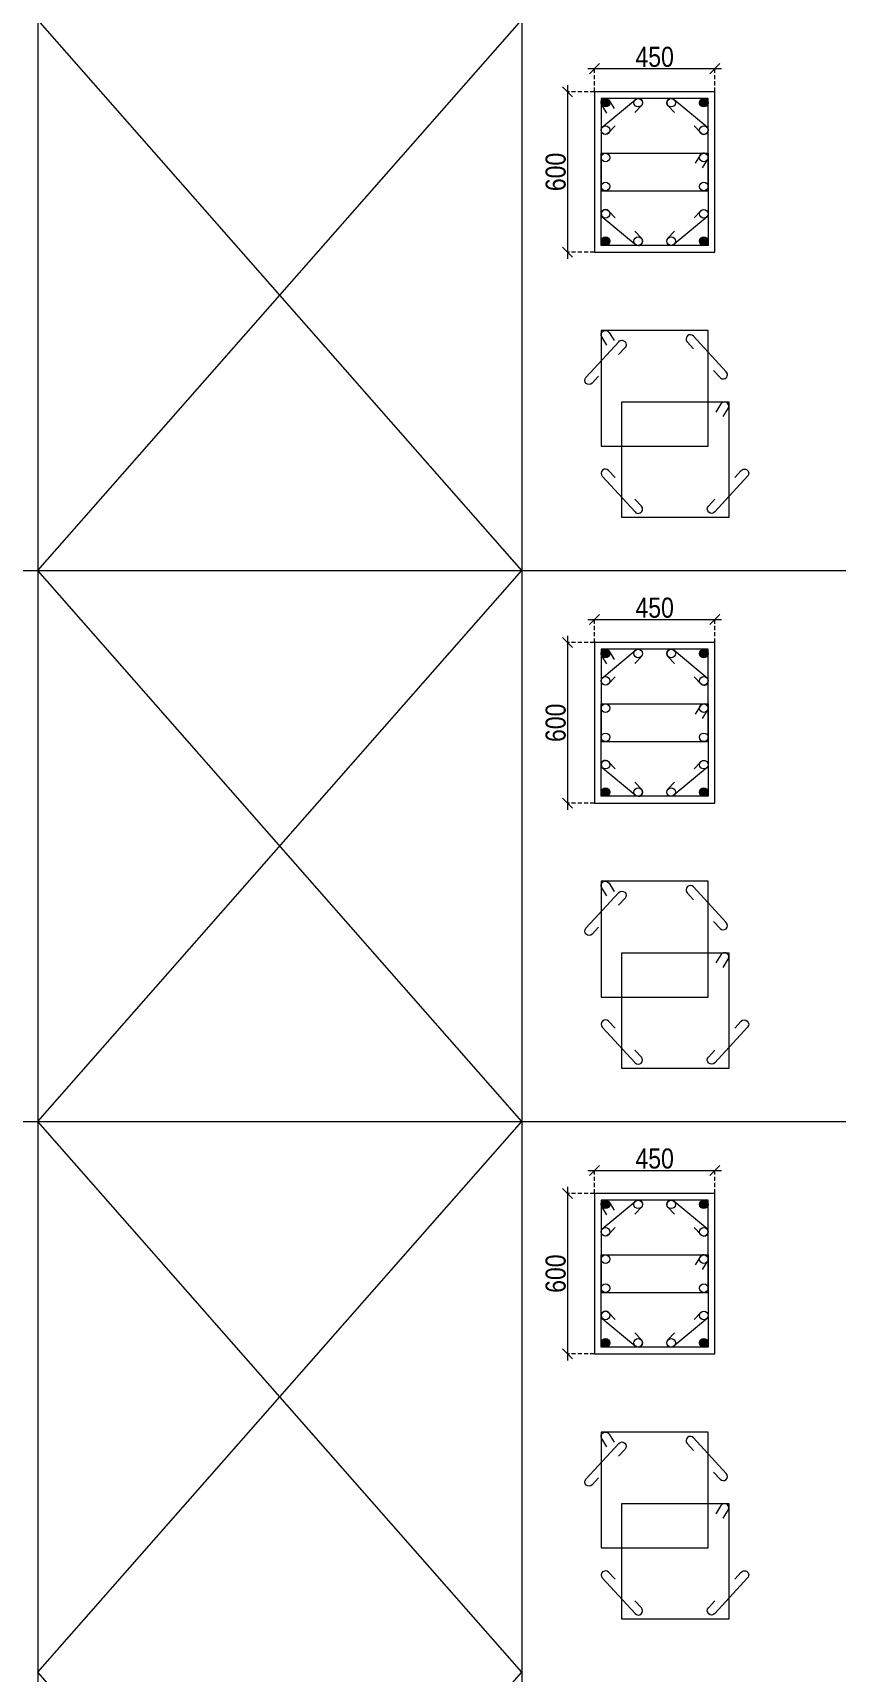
# Model space of a CAD drawing. Header units: millimetres. Extents: x 1112055 to 3390982, y -148532 to 766891.
# Drawn here: x 2120045 to 2132056, y 53671 to 78195 of the extents above; entities that cross this region are included whole.
import ezdxf

# ---------------------------------------------------------------- set-up
doc = ezdxf.new("R2010")
doc.units = ezdxf.units.MM
doc.header["$PDMODE"] = 35
doc.header["$PDSIZE"] = -25
doc.linetypes.add('DASHED2', pattern=[0.375, 0.25, -0.125])
doc.linetypes.add('Hidden', pattern=[9.525, 6.35, -3.175])
for name, color, linetype, lineweight in [('B COL. SIZE DIM', 220, 'Continuous', 25), ('B COLSCH', 204, 'Continuous', 20), ('B COLUMN', 1, 'Hidden', 9), ('B STEEL', 34, 'Continuous', 15)]:
    doc.layers.add(name, color=color, linetype=linetype, lineweight=lineweight)
doc.styles.add('dim inside', font='romans.shx', dxfattribs={"width": 0.8, "height": 125})
doc.styles.add('SWINC', font='swissc.ttf')
doc.dimstyles.new('dim inside', dxfattribs={"dimtxt": 125, "dimasz": 100, "dimexe": 0, "dimexo": 0, "dimgap": 10, "dimtad": 0, "dimdec": 0, "dimzin": 0, "dimdsep": 46, "dimtxsty": 'dim inside', "dimblk": 'SMALL', "dimcen": 0.09, "dimadec": 0, "dimazin": 0, "dimtfac": 1, "dimtdec": 0, "dimtofl": 0, "dimtmove": 0, "dimatfit": 3, "dimfxl": 1, "dimtolj": 1, "dimtzin": 0, "dimarcsym": 2})

# ---------------------------------------------------------------- blocks, each defined once
blk = doc.blocks.new('_Oblique')
at = {"color": 0, "linetype": 'ByBlock', "lineweight": -2}
blk.add_line((-0.5, -0.5), (0.5, 0.5), dxfattribs=at)
blk = doc.blocks.new('*D3804')
at = {"layer": 'B COL. SIZE DIM', "color": 250, "lineweight": 9, "ltscale": 250, "transparency": 16777216}
blk.add_line((2128342, 61178), (2130342, 61178), dxfattribs=at)
at = {"layer": 'B COL. SIZE DIM', "color": 250, "linetype": 'DASHED2', "lineweight": 9, "ltscale": 250, "transparency": 16777216}
for p, q in [((2128442, 60833), (2128442, 61178)), ((2130242, 60833), (2130242, 61178))]:
    blk.add_line(p, q, dxfattribs=at)
at = {"layer": 'Defpoints', "color": 0, "transparency": 16777216}
for p in [(2130242, 61178), (2128442, 60833), (2130242, 60833)]:
    blk.add_point(p, dxfattribs=at)
at = {"layer": 'B COL. SIZE DIM', "color": 250, "lineweight": 9, "transparency": 16777216, "xscale": 150, "yscale": 150, "zscale": 150, "rotation": 180}
blk.add_blockref('_Oblique', (2128442, 61178), dxfattribs=at)
at = {"layer": 'B COL. SIZE DIM', "color": 250, "lineweight": 9, "transparency": 16777216, "xscale": 150, "yscale": 150, "zscale": 150}
blk.add_blockref('_Oblique', (2130242, 61178), dxfattribs=at)
at = {"layer": 'B COL. SIZE DIM', "color": 6, "transparency": 16777216, "insert": (2129342, 61353), "char_height": 300, "attachment_point": 5, "style": 'SWINC'}
blk.add_mtext('\\A1;450', dxfattribs=at)
blk = doc.blocks.new('*D3805')
at = {"layer": 'B COL. SIZE DIM', "color": 250, "lineweight": 9, "ltscale": 250, "transparency": 16777216}
blk.add_line((2128038, 60933), (2128038, 58333), dxfattribs=at)
at = {"layer": 'B COL. SIZE DIM', "color": 250, "linetype": 'DASHED2', "lineweight": 9, "ltscale": 250, "transparency": 16777216}
for p, q in [((2128442, 60833), (2128038, 60833)), ((2128442, 58433), (2128038, 58433))]:
    blk.add_line(p, q, dxfattribs=at)
at = {"layer": 'Defpoints', "color": 0, "transparency": 16777216}
for p in [(2128442, 60833), (2128038, 58433), (2128442, 58433)]:
    blk.add_point(p, dxfattribs=at)
at = {"layer": 'B COL. SIZE DIM', "color": 250, "lineweight": 9, "transparency": 16777216, "xscale": 150, "yscale": 150, "zscale": 150}
for p, rotation in [((2128038, 60833), 90), ((2128038, 58433), 270)]:
    blk.add_blockref('_Oblique', p, dxfattribs=dict(at, rotation=rotation))
at = {"layer": 'B COL. SIZE DIM', "color": 6, "transparency": 16777216, "insert": (2127863, 59633), "char_height": 300, "attachment_point": 5, "rotation": 90, "style": 'SWINC'}
blk.add_mtext('\\A1;600', dxfattribs=at)
blk = doc.blocks.new('*D3806')
at = {"layer": 'B COL. SIZE DIM', "color": 250, "lineweight": 9, "ltscale": 250, "transparency": 16777216}
blk.add_line((2128342, 69418), (2130342, 69418), dxfattribs=at)
at = {"layer": 'B COL. SIZE DIM', "color": 250, "linetype": 'DASHED2', "lineweight": 9, "ltscale": 250, "transparency": 16777216}
for p, q in [((2128442, 69073), (2128442, 69418)), ((2130242, 69073), (2130242, 69418))]:
    blk.add_line(p, q, dxfattribs=at)
at = {"layer": 'Defpoints', "color": 0, "transparency": 16777216}
for p in [(2130242, 69418), (2128442, 69073), (2130242, 69073)]:
    blk.add_point(p, dxfattribs=at)
at = {"layer": 'B COL. SIZE DIM', "color": 250, "lineweight": 9, "transparency": 16777216, "xscale": 150, "yscale": 150, "zscale": 150, "rotation": 180}
blk.add_blockref('_Oblique', (2128442, 69418), dxfattribs=at)
at = {"layer": 'B COL. SIZE DIM', "color": 250, "lineweight": 9, "transparency": 16777216, "xscale": 150, "yscale": 150, "zscale": 150}
blk.add_blockref('_Oblique', (2130242, 69418), dxfattribs=at)
at = {"layer": 'B COL. SIZE DIM', "color": 6, "transparency": 16777216, "insert": (2129342, 69593), "char_height": 300, "attachment_point": 5, "style": 'SWINC'}
blk.add_mtext('\\A1;450', dxfattribs=at)
blk = doc.blocks.new('*D3807')
at = {"layer": 'B COL. SIZE DIM', "color": 250, "lineweight": 9, "ltscale": 250, "transparency": 16777216}
blk.add_line((2128038, 69173), (2128038, 66573), dxfattribs=at)
at = {"layer": 'B COL. SIZE DIM', "color": 250, "linetype": 'DASHED2', "lineweight": 9, "ltscale": 250, "transparency": 16777216}
for p, q in [((2128442, 69073), (2128038, 69073)), ((2128442, 66673), (2128038, 66673))]:
    blk.add_line(p, q, dxfattribs=at)
at = {"layer": 'Defpoints', "color": 0, "transparency": 16777216}
for p in [(2128442, 69073), (2128038, 66673), (2128442, 66673)]:
    blk.add_point(p, dxfattribs=at)
at = {"layer": 'B COL. SIZE DIM', "color": 250, "lineweight": 9, "transparency": 16777216, "xscale": 150, "yscale": 150, "zscale": 150}
for p, rotation in [((2128038, 69073), 90), ((2128038, 66673), 270)]:
    blk.add_blockref('_Oblique', p, dxfattribs=dict(at, rotation=rotation))
at = {"layer": 'B COL. SIZE DIM', "color": 6, "transparency": 16777216, "insert": (2127863, 67873), "char_height": 300, "attachment_point": 5, "rotation": 90, "style": 'SWINC'}
blk.add_mtext('\\A1;600', dxfattribs=at)
blk = doc.blocks.new('*D3808')
at = {"layer": 'B COL. SIZE DIM', "color": 250, "lineweight": 9, "ltscale": 250, "transparency": 16777216}
blk.add_line((2128342, 77658), (2130342, 77658), dxfattribs=at)
at = {"layer": 'B COL. SIZE DIM', "color": 250, "linetype": 'DASHED2', "lineweight": 9, "ltscale": 250, "transparency": 16777216}
for p, q in [((2128442, 77313), (2128442, 77658)), ((2130242, 77313), (2130242, 77658))]:
    blk.add_line(p, q, dxfattribs=at)
at = {"layer": 'Defpoints', "color": 0, "transparency": 16777216}
for p in [(2130242, 77658), (2128442, 77313), (2130242, 77313)]:
    blk.add_point(p, dxfattribs=at)
at = {"layer": 'B COL. SIZE DIM', "color": 250, "lineweight": 9, "transparency": 16777216, "xscale": 150, "yscale": 150, "zscale": 150, "rotation": 180}
blk.add_blockref('_Oblique', (2128442, 77658), dxfattribs=at)
at = {"layer": 'B COL. SIZE DIM', "color": 250, "lineweight": 9, "transparency": 16777216, "xscale": 150, "yscale": 150, "zscale": 150}
blk.add_blockref('_Oblique', (2130242, 77658), dxfattribs=at)
at = {"layer": 'B COL. SIZE DIM', "color": 6, "transparency": 16777216, "insert": (2129342, 77833), "char_height": 300, "attachment_point": 5, "style": 'SWINC'}
blk.add_mtext('\\A1;450', dxfattribs=at)
blk = doc.blocks.new('*D3809')
at = {"layer": 'B COL. SIZE DIM', "color": 250, "lineweight": 9, "ltscale": 250, "transparency": 16777216}
blk.add_line((2128038, 77413), (2128038, 74813), dxfattribs=at)
at = {"layer": 'B COL. SIZE DIM', "color": 250, "linetype": 'DASHED2', "lineweight": 9, "ltscale": 250, "transparency": 16777216}
for p, q in [((2128442, 77313), (2128038, 77313)), ((2128442, 74913), (2128038, 74913))]:
    blk.add_line(p, q, dxfattribs=at)
at = {"layer": 'Defpoints', "color": 0, "transparency": 16777216}
for p in [(2128442, 77313), (2128038, 74913), (2128442, 74913)]:
    blk.add_point(p, dxfattribs=at)
at = {"layer": 'B COL. SIZE DIM', "color": 250, "lineweight": 9, "transparency": 16777216, "xscale": 150, "yscale": 150, "zscale": 150}
for p, rotation in [((2128038, 77313), 90), ((2128038, 74913), 270)]:
    blk.add_blockref('_Oblique', p, dxfattribs=dict(at, rotation=rotation))
at = {"layer": 'B COL. SIZE DIM', "color": 6, "transparency": 16777216, "insert": (2127863, 76113), "char_height": 300, "attachment_point": 5, "rotation": 90, "style": 'SWINC'}
blk.add_mtext('\\A1;600', dxfattribs=at)

msp = doc.modelspace()

# ---------------------------------------------------------------- hatches: boundary and pattern name
at = {"layer": 'B STEEL', "lineweight": 9, "ltscale": 0.5}
h = msp.add_hatch(color=34, dxfattribs=at)
edge = h.paths.add_edge_path()
edge.add_arc((2128606.2, 77148.9), 64, 0, 360)
h = msp.add_hatch(color=34, dxfattribs=at)
edge = h.paths.add_edge_path()
edge.add_arc((2130078.1, 77148.9), 64, 180, 540, ccw=False)
h = msp.add_hatch(color=34, dxfattribs=at)
edge = h.paths.add_edge_path()
edge.add_arc((2128606.2, 75077), 64, 0, 360, ccw=False)
h = msp.add_hatch(color=34, dxfattribs=at)
edge = h.paths.add_edge_path()
edge.add_arc((2130078.1, 75077), 64, -180, 180)
h = msp.add_hatch(color=34, dxfattribs=at)
edge = h.paths.add_edge_path()
edge.add_arc((2128606.2, 68909.1), 64, 0, 360)
h = msp.add_hatch(color=34, dxfattribs=at)
edge = h.paths.add_edge_path()
edge.add_arc((2130078.1, 68909.1), 64, 180, 540, ccw=False)
h = msp.add_hatch(color=34, dxfattribs=at)
edge = h.paths.add_edge_path()
edge.add_arc((2128606.2, 66837.1), 64, 0, 360, ccw=False)
h = msp.add_hatch(color=34, dxfattribs=at)
edge = h.paths.add_edge_path()
edge.add_arc((2130078.1, 66837.1), 64, -180, 180)
h = msp.add_hatch(color=34, dxfattribs=at)
edge = h.paths.add_edge_path()
edge.add_arc((2128606.2, 60669.2), 64, 0, 360)
h = msp.add_hatch(color=34, dxfattribs=at)
edge = h.paths.add_edge_path()
edge.add_arc((2130078.1, 60669.2), 64, 180, 540, ccw=False)
h = msp.add_hatch(color=34, dxfattribs=at)
edge = h.paths.add_edge_path()
edge.add_arc((2128606.2, 58597.3), 64, 0, 360, ccw=False)
h = msp.add_hatch(color=34, dxfattribs=at)
edge = h.paths.add_edge_path()
edge.add_arc((2130078.1, 58597.3), 64, -180, 180)

# ---------------------------------------------------------------- linework, layer by layer
at = {"layer": 'B COLSCH', "color": 250, "lineweight": 0}
for p, q in [((2120121.5, 86630.3), (2120121.5, 21698.7)), ((2127355.1, 86630.3), (2127355.1, 21698.7)), ((2079293.2, 70150.6), (2221391.2, 70150.6)), ((2079293.2, 61910.7), (2221391.2, 61910.7))]:
    msp.add_line(p, q, dxfattribs=at)
for points in [[(2120121.5, 45431), (2127355.1, 53670.9), (2120121.5, 61910.7), (2127355.1, 70150.6), (2120121.5, 78390.4), (2127355.1, 86630.3)], [(2127355.1, 45431), (2120121.5, 53670.9), (2127355.1, 61910.7), (2120121.5, 70150.6), (2127355.1, 78390.4), (2120121.5, 86630.3)]]:
    msp.add_lwpolyline(points, dxfattribs=at)
at = {"layer": 'B COLUMN', "color": 1, "linetype": 'ByBlock', "lineweight": 20}
for points in [[(2128442.2, 74913), (2130242.2, 74913), (2130242.2, 77313), (2128442.2, 77313)], [(2128442.2, 66673.1), (2130242.2, 66673.1), (2130242.2, 69073.1), (2128442.2, 69073.1)], [(2128442.2, 58433.3), (2130242.2, 58433.3), (2130242.2, 60833.3), (2128442.2, 60833.3)]]:
    msp.add_lwpolyline(points, close=True, dxfattribs=at)
at = {"layer": 'B STEEL', "color": 34, "lineweight": 9, "ltscale": 0.5}
for points in [[(2128542.2, 75831.7), (2130142.2, 75831.7), (2130142.2, 77213), (2128542.2, 77213)], [(2128542.2, 76394.2), (2130142.2, 76394.2), (2130142.2, 75013), (2128542.2, 75013)], [(2128542.2, 72010.9), (2130142.2, 72010.9), (2130142.2, 73742.1), (2128542.2, 73742.1)], [(2128850.7, 72673.3), (2130450.7, 72673.3), (2130450.7, 70942.1), (2128850.7, 70942.1)], [(2128542.2, 67591.9), (2130142.2, 67591.9), (2130142.2, 68973.1), (2128542.2, 68973.1)], [(2128542.2, 68154.3), (2130142.2, 68154.3), (2130142.2, 66773.1), (2128542.2, 66773.1)], [(2128542.2, 63771), (2130142.2, 63771), (2130142.2, 65502.3), (2128542.2, 65502.3)], [(2128850.7, 64433.5), (2130450.7, 64433.5), (2130450.7, 62702.3), (2128850.7, 62702.3)], [(2128542.2, 59352), (2130142.2, 59352), (2130142.2, 60733.3), (2128542.2, 60733.3)], [(2128542.2, 59914.5), (2130142.2, 59914.5), (2130142.2, 58533.3), (2128542.2, 58533.3)], [(2128542.2, 55531.2), (2130142.2, 55531.2), (2130142.2, 57262.4), (2128542.2, 57262.4)], [(2128850.7, 56193.6), (2130450.7, 56193.6), (2130450.7, 54462.4), (2128850.7, 54462.4)]]:
    msp.add_lwpolyline(points, close=True, dxfattribs=at)
for points in [[(2128626.4, 76993.9), (2128551.7, 77115.4, -1), (2128660.7, 77182.5), (2128735.5, 77061)], [(2128749.8, 76801.3), (2128653.3, 76696.2, -1), (2128559, 76782.8), (2129049.7, 77192.2, -1), (2129144, 77105.6), (2129047.5, 77000.6)], [(2129934.5, 76801.3), (2130031, 76696.2, 1), (2130125.3, 76782.8), (2129634.6, 77192.2, 1), (2129540.3, 77105.6), (2129636.8, 77000.6)], [(2130057.9, 76175.1), (2130132.7, 76296.6, 1), (2130023.6, 76363.7), (2129948.8, 76242.2)], [(2128749.8, 75424.6), (2128653.3, 75529.7, 1), (2128559, 75443.1), (2129049.7, 75033.7, 1), (2129144, 75120.3), (2129047.5, 75225.3)], [(2129934.5, 75424.6), (2130031, 75529.7, -1), (2130125.3, 75443.1), (2129634.6, 75033.7, -1), (2129540.3, 75120.3), (2129636.8, 75225.3)], [(2128504.5, 73058.2), (2128408, 72953.1, -1), (2128313.7, 73039.7), (2128804.3, 73574.1, -1), (2128898.7, 73487.5), (2128802.2, 73382.4)], [(2128626.4, 73523.1), (2128551.7, 73644.5, -1), (2128660.7, 73711.6), (2128735.5, 73590.2)], [(2130222.2, 73141.8), (2130318.7, 73036.7, 1), (2130413, 73123.3), (2129922.4, 73657.7, 1), (2129828.1, 73571.1), (2129924.5, 73466.1)], [(2130366.4, 72454.3), (2130441.2, 72575.8, 1), (2130332.2, 72642.9), (2130257.4, 72521.4)], [(2128749.8, 71542.4), (2128653.3, 71647.5, 1), (2128559, 71560.9), (2129049.7, 71026.5, 1), (2129144, 71113.1), (2129047.5, 71218.2)], [(2130540, 71542.4), (2130636.5, 71647.5, -1), (2130730.8, 71560.9), (2130240.2, 71026.5, -1), (2130145.8, 71113.1), (2130242.3, 71218.2)], [(2128626.4, 68754.1), (2128551.7, 68875.5, -1), (2128660.7, 68942.6), (2128735.5, 68821.2)], [(2128749.8, 68561.5), (2128653.3, 68456.4, -1), (2128559, 68543), (2129049.7, 68952.4, -1), (2129144, 68865.8), (2129047.5, 68760.7)], [(2129934.5, 68561.5), (2130031, 68456.4, 1), (2130125.3, 68543), (2129634.6, 68952.4, 1), (2129540.3, 68865.8), (2129636.8, 68760.7)], [(2130057.9, 67935.3), (2130132.7, 68056.7, 1), (2130023.6, 68123.9), (2129948.8, 68002.4)], [(2128749.8, 67184.7), (2128653.3, 67289.8, 1), (2128559, 67203.2), (2129049.7, 66793.8, 1), (2129144, 66880.4), (2129047.5, 66985.5)], [(2129934.5, 67184.7), (2130031, 67289.8, -1), (2130125.3, 67203.2), (2129634.6, 66793.8, -1), (2129540.3, 66880.4), (2129636.8, 66985.5)], [(2128626.4, 65283.2), (2128551.7, 65404.7, -1), (2128660.7, 65471.8), (2128735.5, 65350.3)], [(2128504.5, 64818.3), (2128408, 64713.2, -1), (2128313.7, 64799.8), (2128804.3, 65334.2, -1), (2128898.7, 65247.6), (2128802.2, 65142.6)], [(2130222.2, 64902), (2130318.7, 64796.9, 1), (2130413, 64883.5), (2129922.4, 65417.9, 1), (2129828.1, 65331.3), (2129924.5, 65226.2)], [(2130366.4, 64214.4), (2130441.2, 64335.9, 1), (2130332.2, 64403), (2130257.4, 64281.5)], [(2128749.8, 63302.6), (2128653.3, 63407.6, 1), (2128559, 63321), (2129049.7, 62786.7, 1), (2129144, 62873.2), (2129047.5, 62978.3)], [(2130540, 63302.6), (2130636.5, 63407.6, -1), (2130730.8, 63321), (2130240.2, 62786.7, -1), (2130145.8, 62873.2), (2130242.3, 62978.3)], [(2128626.4, 60514.2), (2128551.7, 60635.7, -1), (2128660.7, 60702.8), (2128735.5, 60581.3)], [(2128749.8, 60321.6), (2128653.3, 60216.6, -1), (2128559, 60303.1), (2129049.7, 60712.5, -1), (2129144, 60625.9), (2129047.5, 60520.9)], [(2129934.5, 60321.6), (2130031, 60216.6, 1), (2130125.3, 60303.1), (2129634.6, 60712.5, 1), (2129540.3, 60625.9), (2129636.8, 60520.9)], [(2130057.9, 59695.4), (2130132.7, 59816.9, 1), (2130023.6, 59884), (2129948.8, 59762.5)], [(2128749.8, 58944.9), (2128653.3, 59050, 1), (2128559, 58963.4), (2129049.7, 58554, 1), (2129144, 58640.6), (2129047.5, 58745.7)], [(2129934.5, 58944.9), (2130031, 59050, -1), (2130125.3, 58963.4), (2129634.6, 58554, -1), (2129540.3, 58640.6), (2129636.8, 58745.7)], [(2128626.4, 57043.4), (2128551.7, 57164.8, -1), (2128660.7, 57232), (2128735.5, 57110.5)], [(2130222.2, 56662.1), (2130318.7, 56557, 1), (2130413, 56643.6), (2129922.4, 57178, 1), (2129828.1, 57091.4), (2129924.5, 56986.4)], [(2128504.5, 56578.5), (2128408, 56473.4, -1), (2128313.7, 56560), (2128804.3, 57094.4, -1), (2128898.7, 57007.8), (2128802.2, 56902.7)], [(2130366.4, 55974.6), (2130441.2, 56096.1, 1), (2130332.2, 56163.2), (2130257.4, 56041.7)], [(2128749.8, 55062.7), (2128653.3, 55167.8, 1), (2128559, 55081.2), (2129049.7, 54546.8, 1), (2129144, 54633.4), (2129047.5, 54738.5)], [(2130540, 55062.7), (2130636.5, 55167.8, -1), (2130730.8, 55081.2), (2130240.2, 54546.8, -1), (2130145.8, 54633.4), (2130242.3, 54738.5)]]:
    msp.add_lwpolyline(points, format="xyb", dxfattribs=at)
for centre in [(2128606.2, 77148.9), (2129096.8, 77148.9), (2129587.5, 77148.9), (2130078.1, 77148.9), (2128606.2, 76739.5), (2130078.1, 76739.5), (2128606.2, 76330.1), (2130078.1, 76330.1), (2128606.2, 75895.8), (2130078.1, 75895.8), (2128606.2, 75486.4), (2130078.1, 75486.4), (2128606.2, 75077), (2129096.8, 75077), (2129587.5, 75077), (2130078.1, 75077), (2128606.2, 68909.1), (2129096.8, 68909.1), (2129587.5, 68909.1), (2130078.1, 68909.1), (2128606.2, 68499.7), (2130078.1, 68499.7), (2128606.2, 68090.3), (2130078.1, 68090.3), (2128606.2, 67655.9), (2130078.1, 67655.9), (2128606.2, 67246.5), (2130078.1, 67246.5), (2128606.2, 66837.1), (2129096.8, 66837.1), (2129587.5, 66837.1), (2130078.1, 66837.1), (2128606.2, 60669.2), (2129096.8, 60669.2), (2129587.5, 60669.2), (2130078.1, 60669.2), (2128606.2, 60259.9), (2130078.1, 60259.9), (2128606.2, 59850.5), (2130078.1, 59850.5), (2128606.2, 59416.1), (2130078.1, 59416.1), (2128606.2, 59006.7), (2130078.1, 59006.7), (2128606.2, 58597.3), (2129096.8, 58597.3), (2129587.5, 58597.3), (2130078.1, 58597.3)]:
    msp.add_circle(centre, 64, dxfattribs=at)

# ---------------------------------------------------------------- dimensions: what is measured, and where the dimension line sits
at = {"layer": 'B COL. SIZE DIM', "color": 250, "ltscale": 250}
for base, p1, p2, picture, middle in [((2130242.2, 77657.9), (2128442.2, 77313), (2130242.2, 77313), '*D3808', (2129342.2, 77832.9)), ((2130242.2, 69418.1), (2128442.2, 69073.1), (2130242.2, 69073.1), '*D3806', (2129342.2, 69593.1)), ((2130242.2, 61178.2), (2128442.2, 60833.3), (2130242.2, 60833.3), '*D3804', (2129342.2, 61353.2))]:
    dim = msp.add_linear_dim(base=base, p1=p1, p2=p2, dimstyle='dim inside', override={"dimtxt": 300, "dimasz": 150, "dimgap": 25, "dimtad": 3, "dimlfac": 0.25, "dimtxsty": 'SWINC', "dimblk1": 'Oblique', "dimblk2": 'Oblique', "dimsah": 1, "dimdle": 100, "dimclrd": 250, "dimclre": 250, "dimclrt": 6, "dimfxl": 1000, "dimlwd": 9, "dimlwe": 9}, dxfattribs=at)
    dim.commit()
    dim.dimension.update_dxf_attribs({"geometry": picture, "text_midpoint": middle})
for base, p1, p2, picture, middle in [((2128038.3, 74913), (2128442.2, 77313), (2128442.2, 74913), '*D3809', (2127863.3, 76113)), ((2128038.3, 66673.1), (2128442.2, 69073.1), (2128442.2, 66673.1), '*D3807', (2127863.3, 67873.1)), ((2128038.3, 58433.3), (2128442.2, 60833.3), (2128442.2, 58433.3), '*D3805', (2127863.3, 59633.3))]:
    dim = msp.add_linear_dim(base=base, p1=p1, p2=p2, angle=90, dimstyle='dim inside', override={"dimtxt": 300, "dimasz": 150, "dimgap": 25, "dimtad": 3, "dimlfac": 0.25, "dimtxsty": 'SWINC', "dimblk1": 'Oblique', "dimblk2": 'Oblique', "dimsah": 1, "dimdle": 100, "dimclrd": 250, "dimclre": 250, "dimclrt": 6, "dimfxl": 1000, "dimlwd": 9, "dimlwe": 9}, dxfattribs=at)
    dim.commit()
    dim.dimension.update_dxf_attribs({"geometry": picture, "text_midpoint": middle})

doc.saveas('drawing.dxf')
